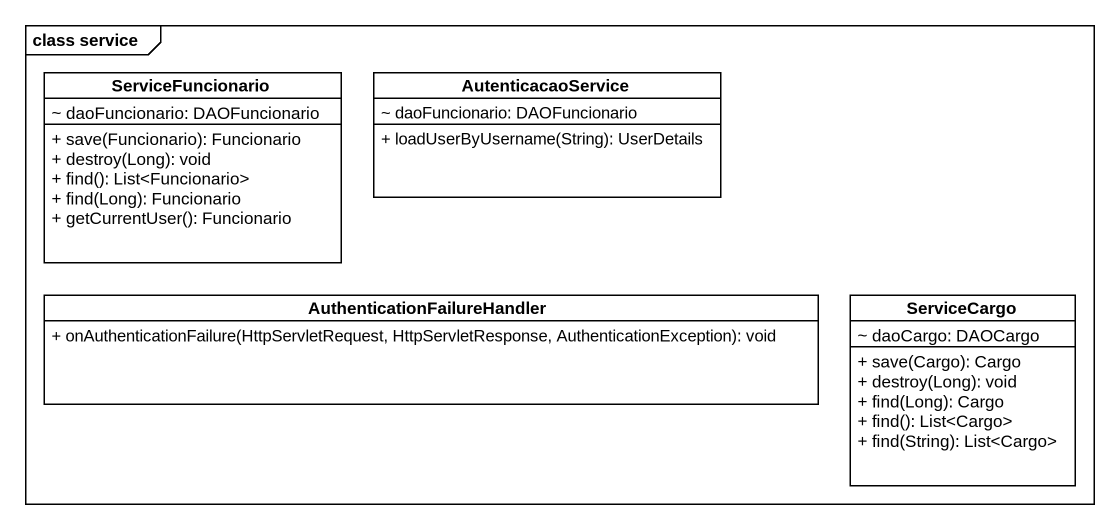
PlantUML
@startuml
mainframe class service
hide circle
hide empty members
skinparam classAttributeIconSize 0
class ServiceFuncionario {
  ~ daoFuncionario: DAOFuncionario
  + save(Funcionario): Funcionario
  + destroy(Long): void
  + find(): List<Funcionario>
  + find(Long): Funcionario
  + getCurrentUser(): Funcionario
}
class AutenticacaoService {
  ~ daoFuncionario: DAOFuncionario
  + loadUserByUsername(String): UserDetails
}
class AuthenticationFailureHandler {
  + onAuthenticationFailure(HttpServletRequest, HttpServletResponse, AuthenticationException): void
}
class ServiceCargo {
  ~ daoCargo: DAOCargo
  + save(Cargo): Cargo
  + destroy(Long): void
  + find(Long): Cargo
  + find(): List<Cargo>
  + find(String): List<Cargo>
}
@enduml
